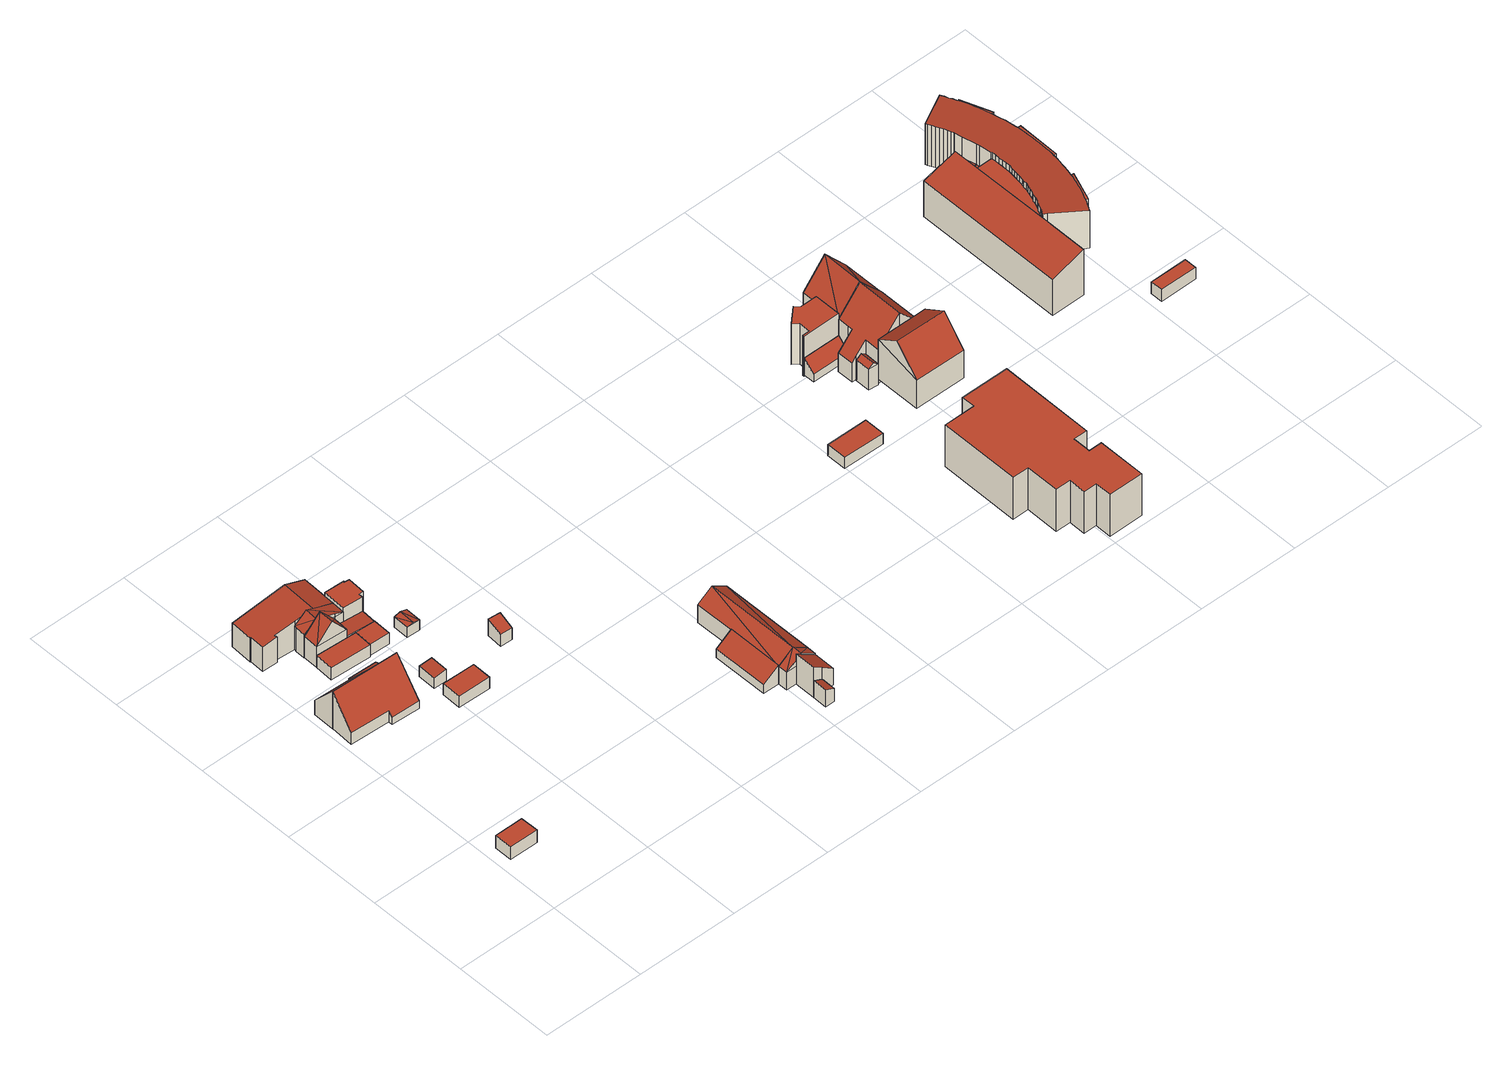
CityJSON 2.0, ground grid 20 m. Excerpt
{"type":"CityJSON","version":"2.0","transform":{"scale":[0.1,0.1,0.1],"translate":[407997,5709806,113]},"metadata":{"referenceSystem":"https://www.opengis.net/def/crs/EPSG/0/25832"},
"CityObjects":{
"building1":{"type":"Building","attributes":{"Gemeindeschluessel":"05978036","Geometrietyp2DReferenz":"3000","function":"31001_2460","roofType":"1000","measuredHeight":2.77},"geometry":[{"type":"MultiSurface","lod":"2","boundaries":[[[0,1,2,3]],[[1,4,5,2]],[[4,6,7,5]],[[6,0,3,7]],[[6,4,1,0]],[[3,2,5,7]]],"semantics":{"surfaces":[{"type":"WallSurface"},{"type":"RoofSurface"},{"type":"GroundSurface"}],"values":[0,0,0,0,1,2]}}]},
"building2":{"type":"Building","attributes":{"Gemeindeschluessel":"05978036","Geometrietyp2DReferenz":"3000","function":"31001_1000","roofType":"2100","measuredHeight":8.34},"geometry":[{"type":"MultiSurface","lod":"2","boundaries":[[[8,9,10,11]],[[9,12,13,10]],[[12,14,15,13]],[[14,16,17,15]],[[16,18,19,17]],[[18,8,11,19]],[[18,16,14,12,9,8]],[[11,10,13,15,17,19]]],"semantics":{"surfaces":[{"type":"WallSurface"},{"type":"RoofSurface"},{"type":"GroundSurface"}],"values":[0,0,0,0,0,0,1,2]}}]},
"building3":{"type":"Building","attributes":{"Gemeindeschluessel":"05978036","Geometrietyp2DReferenz":"3000","function":"31001_1000"},"children":["building3-1","building3-2"]},
"building3-1":{"type":"BuildingPart","attributes":{"roofType":"2100","measuredHeight":4.52},"parents":["building3"],"geometry":[{"type":"MultiSurface","lod":"2","boundaries":[[[20,21,22,23]],[[21,24,25,22]],[[26,27,28,29]],[[27,20,23,28]],[[27,26,24,21,20]],[[23,22,25,29,28]],[[26,29,25,24]]],"semantics":{"surfaces":[{"type":"WallSurface"},{"type":"RoofSurface"},{"type":"GroundSurface"},{"type":"ClosureSurface"}],"values":[0,0,0,0,1,2,3]}}]},
"building3-2":{"type":"BuildingPart","attributes":{"roofType":"2100","measuredHeight":8.38},"parents":["building3"],"geometry":[{"type":"MultiSurface","lod":"2","boundaries":[[[30,8,31,25,24]],[[8,32,33,31]],[[32,34,26,29,33]],[[32,8,30,34]],[[29,25,31,33]],[[24,26,34,30]],[[24,25,29,26]]],"semantics":{"surfaces":[{"type":"WallSurface"},{"type":"RoofSurface"},{"type":"GroundSurface"},{"type":"ClosureSurface"}],"values":[0,0,0,1,2,0,3]}}]},
"building4":{"type":"Building","attributes":{"Gemeindeschluessel":"05978036","Geometrietyp2DReferenz":"3000","function":"31001_2460","roofType":"1000","measuredHeight":2.67},"geometry":[{"type":"MultiSurface","lod":"2","boundaries":[[[35,36,37,38]],[[36,39,40,37]],[[39,41,42,40]],[[41,43,44,42]],[[43,35,38,44]],[[43,41,39,36,35]],[[38,37,40,42,44]]],"semantics":{"surfaces":[{"type":"WallSurface"},{"type":"RoofSurface"},{"type":"GroundSurface"}],"values":[0,0,0,0,0,1,2]}}]},
"building5":{"type":"Building","attributes":{"Gemeindeschluessel":"05978036","Geometrietyp2DReferenz":"3000","function":"31001_2460","roofType":"3100","measuredHeight":8.32},"geometry":[{"type":"MultiSurface","lod":"2","boundaries":[[[45,46,47,37]],[[46,48,49,47]],[[48,50,40,49]],[[50,45,37,40]],[[48,46,51]],[[45,50,52]],[[45,51,46]],[[51,45,52]],[[52,48,51]],[[48,52,50]],[[37,47,49,40]]],"semantics":{"surfaces":[{"type":"WallSurface"},{"type":"RoofSurface"},{"type":"GroundSurface"}],"values":[0,0,0,0,0,0,1,1,1,1,2]}}]},
"building6":{"type":"Building","attributes":{"Gemeindeschluessel":"05978036","Geometrietyp2DReferenz":"3000","function":"31001_1000"},"children":["building6-1","building6-2","building6-3","building6-4"]},
"building6-1":{"type":"BuildingPart","attributes":{"roofType":"3100","measuredHeight":7.25},"parents":["building6"],"geometry":[{"type":"MultiSurface","lod":"2","boundaries":[[[53,54,55,56,57]],[[54,58,59,55]],[[58,60,61,59]],[[62,63,64,65]],[[63,62,66,67]],[[60,66,62,68]],[[66,60,58,54]],[[53,67,66,54]],[[63,67,53]],[[69,56,55,59,61,70,71]],[[57,72,63,53]],[[56,69,72,57]],[[71,70,73,64]],[[70,61,60,73]],[[69,71,64,63,72]],[[68,62,65]],[[73,65,64]],[[60,68,65,73]]],"semantics":{"surfaces":[{"type":"WallSurface"},{"type":"RoofSurface"},{"type":"GroundSurface"},{"type":"ClosureSurface"}],"values":[0,0,0,1,1,1,1,0,0,2,0,3,3,3,3,0,3,3]}}]},
"building6-2":{"type":"BuildingPart","attributes":{"roofType":"1000","measuredHeight":5.99},"parents":["building6"],"geometry":[{"type":"MultiSurface","lod":"2","boundaries":[[[74,75,76,77]],[[75,78,79,76]],[[78,80,81,79]],[[80,82,83,81]],[[82,84,85,86,83]],[[87,74,77,88,89]],[[87,90,84,82,80,78,75,74]],[[77,76,79,81,83,86,69,71,88]],[[72,85,84,90,63]],[[69,86,85,72]],[[89,91,64,63,90,87]],[[71,69,72,63,64]],[[89,88,71,64,91]]],"semantics":{"surfaces":[{"type":"WallSurface"},{"type":"RoofSurface"},{"type":"GroundSurface"},{"type":"ClosureSurface"}],"values":[0,0,0,0,0,0,1,2,0,3,0,3,3]}}]},
"building6-3":{"type":"BuildingPart","attributes":{"roofType":"3100","measuredHeight":6.77},"parents":["building6"],"geometry":[{"type":"MultiSurface","lod":"2","boundaries":[[[92,93,94,95]],[[93,96,97,94]],[[96,98,99,97]],[[98,100,101,99]],[[100,102,103,101]],[[102,104,105,103]],[[104,89,88,105]],[[106,107,108,61,60]],[[107,92,95,108]],[[65,91,89,104,102]],[[102,100,98,96,93,92,107,106,68,65]],[[95,94,97,99,101,103,105,88,71,70,61,108]],[[88,89,91,64,71]],[[64,91,65]],[[70,71,64,73]],[[73,64,65]],[[106,60,68]],[[70,73,60,61]],[[60,73,65,68]]],"semantics":{"surfaces":[{"type":"WallSurface"},{"type":"RoofSurface"},{"type":"GroundSurface"},{"type":"ClosureSurface"}],"values":[0,0,0,0,0,0,0,0,0,1,1,2,3,0,3,3,0,3,3]}}]},
"building6-4":{"type":"BuildingPart","attributes":{"roofType":"2100","measuredHeight":3.22},"parents":["building6"],"geometry":[{"type":"MultiSurface","lod":"2","boundaries":[[[85,109,110,86]],[[109,111,112,110]],[[111,113,114,112]],[[113,57,56,114]],[[113,111,109,85,72,57]],[[56,69,86,110,112,114]],[[72,69,56,57]],[[85,86,69,72]]],"semantics":{"surfaces":[{"type":"WallSurface"},{"type":"RoofSurface"},{"type":"GroundSurface"},{"type":"ClosureSurface"}],"values":[0,0,0,0,1,2,3,3]}}]},
"building7":{"type":"Building","attributes":{"Gemeindeschluessel":"05978036","Geometrietyp2DReferenz":"3000","function":"31001_1310","roofType":"2100","measuredHeight":2.46},"geometry":[{"type":"MultiSurface","lod":"2","boundaries":[[[115,116,117,118]],[[116,119,120,117]],[[119,121,122,120]],[[121,115,118,122]],[[121,119,116,115]],[[118,117,120,122]]],"semantics":{"surfaces":[{"type":"WallSurface"},{"type":"RoofSurface"},{"type":"GroundSurface"}],"values":[0,0,0,0,1,2]}}]},
"building8":{"type":"Building","attributes":{"Gemeindeschluessel":"05978036","Geometrietyp2DReferenz":"3000","function":"31001_2460","roofType":"1000","measuredHeight":2.5},"geometry":[{"type":"MultiSurface","lod":"2","boundaries":[[[123,124,125,126]],[[124,127,128,125]],[[127,129,130,128]],[[129,123,126,130]],[[129,127,124,123]],[[126,125,128,130]]],"semantics":{"surfaces":[{"type":"WallSurface"},{"type":"RoofSurface"},{"type":"GroundSurface"}],"values":[0,0,0,0,1,2]}}]},
"building9":{"type":"Building","attributes":{"Gemeindeschluessel":"05978036","Geometrietyp2DReferenz":"3000","function":"31001_1310","roofType":"1000","measuredHeight":2.53},"geometry":[{"type":"MultiSurface","lod":"2","boundaries":[[[131,132,133,134]],[[132,135,136,133]],[[135,137,138,136]],[[137,131,134,138]],[[137,135,132,131]],[[134,133,136,138]]],"semantics":{"surfaces":[{"type":"WallSurface"},{"type":"RoofSurface"},{"type":"GroundSurface"}],"values":[0,0,0,0,1,2]}}]},
"building10":{"type":"Building","attributes":{"Gemeindeschluessel":"05978036","Geometrietyp2DReferenz":"3000","function":"31001_1310","roofType":"3100","measuredHeight":2.62},"geometry":[{"type":"MultiSurface","lod":"2","boundaries":[[[139,140,141,142]],[[140,143,144,141]],[[143,145,146,144]],[[145,139,142,146]],[[143,140,147]],[[139,145,148]],[[148,140,139]],[[140,148,147]],[[145,147,148]],[[147,145,143]],[[142,141,144,146]]],"semantics":{"surfaces":[{"type":"WallSurface"},{"type":"RoofSurface"},{"type":"GroundSurface"}],"values":[0,0,0,0,0,0,1,1,1,1,2]}}]},
"building11":{"type":"Building","attributes":{"Gemeindeschluessel":"05978036","Geometrietyp2DReferenz":"3000","function":"31001_1310","roofType":"2100","measuredHeight":3.73},"geometry":[{"type":"MultiSurface","lod":"2","boundaries":[[[149,150,151,152]],[[150,153,154,151]],[[153,155,156,154]],[[155,149,152,156]],[[155,153,150,149]],[[152,151,154,156]]],"semantics":{"surfaces":[{"type":"WallSurface"},{"type":"RoofSurface"},{"type":"GroundSurface"}],"values":[0,0,0,0,1,2]}}]},
"building12":{"type":"Building","attributes":{"Gemeindeschluessel":"05978036","Geometrietyp2DReferenz":"3000","function":"31001_3060"},"children":["building12-1","building12-2","building12-3","building12-4","building12-5"]},
"building12-1":{"type":"BuildingPart","attributes":{"roofType":"3100","measuredHeight":5.99},"parents":["building12"],"geometry":[{"type":"MultiSurface","lod":"2","boundaries":[[[157,158,159,160]],[[158,161,162,159]],[[161,163,164,162]],[[161,165,163]],[[165,161,166]],[[166,167,165]],[[167,166,158,157]],[[166,161,158]],[[164,168,160,159,162]],[[167,168,164,163]],[[160,168,167,157]],[[165,167,163]]],"semantics":{"surfaces":[{"type":"WallSurface"},{"type":"RoofSurface"},{"type":"GroundSurface"},{"type":"ClosureSurface"}],"values":[0,0,0,1,1,1,1,0,2,3,3,3]}}]},
"building12-2":{"type":"BuildingPart","attributes":{"roofType":"3100","measuredHeight":6.07},"parents":["building12"],"geometry":[{"type":"MultiSurface","lod":"2","boundaries":[[[169,170,171,164,163]],[[172,173,174,175]],[[173,167,168,174]],[[173,176,177,178,179]],[[179,167,173]],[[178,169,163]],[[163,179,178]],[[172,176,173]],[[168,164,171,175,174]],[[163,164,168,167]],[[180,170,169]],[[175,171,170,180,172]],[[178,177,180,169]],[[177,176,172,180]],[[167,179,163,165]],[[167,165,163]]],"semantics":{"surfaces":[{"type":"WallSurface"},{"type":"RoofSurface"},{"type":"GroundSurface"},{"type":"ClosureSurface"}],"values":[0,0,0,1,1,1,1,0,2,3,0,3,0,3,0,3]}}]},
"building12-3":{"type":"BuildingPart","attributes":{"roofType":"2100","measuredHeight":6.67},"parents":["building12"],"geometry":[{"type":"MultiSurface","lod":"2","boundaries":[[[170,181,182,171]],[[181,183,184,185,182]],[[186,187,176,172,175,188,189]],[[186,183,181,170,180,177,187]],[[175,171,182,185,188]],[[177,176,187]],[[170,171,175,172,180]],[[180,172,176,177]],[[189,184,183,186]],[[189,188,185,184]]],"semantics":{"surfaces":[{"type":"WallSurface"},{"type":"RoofSurface"},{"type":"GroundSurface"},{"type":"ClosureSurface"}],"values":[0,0,0,1,2,0,3,3,0,3]}}]},
"building12-4":{"type":"BuildingPart","attributes":{"roofType":"2100","measuredHeight":3.78},"parents":["building12"],"geometry":[{"type":"MultiSurface","lod":"2","boundaries":[[[184,190,191,185]],[[190,192,193,191]],[[192,189,188,193]],[[192,190,184,189]],[[188,185,191,193]],[[184,185,188,189]]],"semantics":{"surfaces":[{"type":"WallSurface"},{"type":"RoofSurface"},{"type":"GroundSurface"},{"type":"ClosureSurface"}],"values":[0,0,0,1,2,3]}}]},
"building12-5":{"type":"BuildingPart","attributes":{"roofType":"2100","measuredHeight":4.07},"parents":["building12"],"geometry":[{"type":"MultiSurface","lod":"2","boundaries":[[[194,195,196,168,167]],[[195,197,198,196]],[[197,199,157,160,198]],[[199,197,195,194]],[[168,196,198,160]],[[167,157,199,194]],[[167,168,160,157]]],"semantics":{"surfaces":[{"type":"WallSurface"},{"type":"RoofSurface"},{"type":"GroundSurface"},{"type":"ClosureSurface"}],"values":[0,0,0,1,2,0,3]}}]},
"building13":{"type":"Building","attributes":{"Gemeindeschluessel":"05978036","Geometrietyp2DReferenz":"3000","function":"31001_2460","roofType":"1000","measuredHeight":2.47},"geometry":[{"type":"MultiSurface","lod":"2","boundaries":[[[200,201,202,203]],[[201,204,205,202]],[[204,206,207,205]],[[206,200,203,207]],[[206,204,201,200]],[[203,202,205,207]]],"semantics":{"surfaces":[{"type":"WallSurface"},{"type":"RoofSurface"},{"type":"GroundSurface"}],"values":[0,0,0,0,1,2]}}]},
"building14":{"type":"Building","attributes":{"Gemeindeschluessel":"05978036","Geometrietyp2DReferenz":"3000","function":"31001_3060","roofType":"1000","measuredHeight":9.35},"geometry":[{"type":"MultiSurface","lod":"2","boundaries":[[[208,209,210,211]],[[209,212,213,210]],[[212,214,215,213]],[[214,216,217,215]],[[216,218,219,217]],[[218,220,221,219]],[[220,222,223,221]],[[222,224,225,223]],[[224,226,227,225]],[[226,228,229,227]],[[228,230,231,229]],[[230,232,233,231]],[[232,234,235,233]],[[234,236,237,235]],[[236,238,239,237]],[[238,208,211,239]],[[238,236,234,232,230,228,226,224,222,220,218,216,214,212,209,208]],[[211,210,213,215,217,219,221,223,225,227,229,231,233,235,237,239]]],"semantics":{"surfaces":[{"type":"WallSurface"},{"type":"RoofSurface"},{"type":"GroundSurface"}],"values":[0,0,0,0,0,0,0,0,0,0,0,0,0,0,0,0,1,2]}}]},
"building15":{"type":"Building","attributes":{"Gemeindeschluessel":"05978036","Geometrietyp2DReferenz":"3000","function":"31001_2460","roofType":"2100","measuredHeight":3.8},"geometry":[{"type":"MultiSurface","lod":"2","boundaries":[[[240,241,242,243]],[[241,244,245,242]],[[244,246,247,245]],[[246,240,243,247]],[[246,244,241,240]],[[243,242,245,247]]],"semantics":{"surfaces":[{"type":"WallSurface"},{"type":"RoofSurface"},{"type":"GroundSurface"}],"values":[0,0,0,0,1,2]}}]},
"building16":{"type":"Building","attributes":{"Gemeindeschluessel":"05978036","Geometrietyp2DReferenz":"3000","function":"51009_1610","roofType":"5000","measuredHeight":5.46},"geometry":[{"type":"MultiSurface","lod":"2","boundaries":[[[248,249,250,251]],[[249,252,253,250]],[[252,254,255,253]],[[254,248,251,255]],[[256,254,252]],[[257,256,252,249]],[[257,249,248]],[[256,257,248,254]],[[251,250,253,255]]],"semantics":{"surfaces":[{"type":"WallSurface"},{"type":"RoofSurface"},{"type":"GroundSurface"}],"values":[0,0,0,0,0,1,0,1,2]}}]},
"building17":{"type":"Building","attributes":{"Gemeindeschluessel":"05978036","Geometrietyp2DReferenz":"3000","function":"31001_1000","roofType":"3100","measuredHeight":11.7},"geometry":[{"type":"MultiSurface","lod":"2","boundaries":[[[258,259,260,261]],[[259,262,263,260]],[[262,264,265,263]],[[264,258,261,265]],[[262,259,266]],[[258,264,267]],[[259,258,267,266]],[[264,262,266,267]],[[261,260,263,265]]],"semantics":{"surfaces":[{"type":"WallSurface"},{"type":"RoofSurface"},{"type":"GroundSurface"}],"values":[0,0,0,0,0,0,1,1,2]}}]},
"building18":{"type":"Building","attributes":{"Gemeindeschluessel":"05978036","Geometrietyp2DReferenz":"3000","function":"31001_1000"},"children":["building18-1","building18-2"]},
"building18-1":{"type":"BuildingPart","attributes":{"roofType":"3100","measuredHeight":13.07},"parents":["building18"],"geometry":[{"type":"MultiSurface","lod":"2","boundaries":[[[268,269,270,271]],[[269,272,273,270]],[[272,274,275,273]],[[269,268,276]],[[274,272,277]],[[274,276,268,278]],[[276,274,277]],[[277,269,276]],[[269,277,272]],[[275,279,271,270,273]],[[271,279,278,268]],[[279,275,274,278]]],"semantics":{"surfaces":[{"type":"WallSurface"},{"type":"RoofSurface"},{"type":"GroundSurface"},{"type":"ClosureSurface"}],"values":[0,0,0,0,0,1,1,1,1,2,0,3]}}]},
"building18-2":{"type":"BuildingPart","attributes":{"roofType":"9999","measuredHeight":9},"parents":["building18"],"geometry":[{"type":"MultiSurface","lod":"2","boundaries":[[[280,281,282,283,284,285,286,287,288]],[[288,287,289,290]],[[287,286,291,289]],[[286,285,292,291]],[[285,284,293,292]],[[284,283,294,293]],[[283,282,278,279,294]],[[274,278,282,281]],[[281,280,295,275,274]],[[280,288,290,295]],[[275,279,278,274]],[[290,289,291,292,293,294,279,275,295]]],"semantics":{"surfaces":[{"type":"RoofSurface"},{"type":"WallSurface"},{"type":"GroundSurface"}],"values":[0,1,1,1,1,1,1,1,1,1,1,2]}}]},
"building19":{"type":"Building","attributes":{"Gemeindeschluessel":"05978036","Geometrietyp2DReferenz":"3000","function":"31001_1000","roofType":"3100","measuredHeight":12.66},"geometry":[{"type":"MultiSurface","lod":"2","boundaries":[[[296,297,298,299]],[[297,300,301,298]],[[300,302,303,301]],[[302,304,305,303]],[[304,306,307,305]],[[306,308,309,307]],[[308,310,311,309]],[[310,312,313,311]],[[312,314,247,313]],[[314,315,245,247]],[[315,316,317,245]],[[316,318,319,317]],[[318,320,321,319]],[[320,296,299,321]],[[316,315,314,312,310,308,306,304,302,300]],[[300,297,296,320,318,316]],[[299,298,301,303,305,307,309,311,313,247,245,317,319,321]]],"semantics":{"surfaces":[{"type":"WallSurface"},{"type":"RoofSurface"},{"type":"GroundSurface"}],"values":[0,0,0,0,0,0,0,0,0,0,0,0,0,0,1,1,2]}}]},
"building20":{"type":"Building","attributes":{"Gemeindeschluessel":"05978036","Geometrietyp2DReferenz":"3000","function":"31001_2500","roofType":"1000","measuredHeight":2.63},"geometry":[{"type":"MultiSurface","lod":"2","boundaries":[[[322,323,324,325]],[[323,326,327,324]],[[326,328,329,327]],[[328,322,325,329]],[[328,326,323,322]],[[325,324,327,329]]],"semantics":{"surfaces":[{"type":"WallSurface"},{"type":"RoofSurface"},{"type":"GroundSurface"}],"values":[0,0,0,0,1,2]}}]},
"building21":{"type":"Building","attributes":{"Gemeindeschluessel":"05978036","Geometrietyp2DReferenz":"3000","function":"31001_3050"},"children":["building21-1","building21-2","building21-3","building21-4","building21-5","building21-6","building21-7","building21-8"]},
"building21-1":{"type":"BuildingPart","attributes":{"roofType":"1000","measuredHeight":7.24},"parents":["building21"],"geometry":[{"type":"MultiSurface","lod":"2","boundaries":[[[330,331,332,333]],[[334,335,336,337,338,339,340,331,330,341,342,343,344,345,346,347,348,349,350,351,352,353,354,355,356,357,358,359]],[[360,361,362,363,364,365,366,367,368,369,370,371,372,373,374,375,376,377,378,333,332,379,380,381,382,383,384,385]],[[361,360,359,358]],[[362,361,358,357]],[[363,362,357,356]],[[364,363,356,355]],[[365,364,355,354]],[[366,365,354,353]],[[367,366,353,352]],[[368,367,352,351]],[[369,368,351,350]],[[370,369,350,349]],[[371,370,349,348]],[[372,371,348,347]],[[373,372,347,346]],[[374,373,346,345]],[[375,374,345,344]],[[376,375,344,343]],[[377,376,343,342]],[[378,377,342,341]],[[333,378,341,330]],[[379,332,331,340,386]],[[387,386,340,339]],[[387,380,379,386]],[[381,380,387,339,338]],[[382,381,338,337]],[[383,382,337,336]],[[384,383,336,335]],[[385,384,335,334]],[[360,385,334,359]]],"semantics":{"surfaces":[{"type":"WallSurface"},{"type":"RoofSurface"},{"type":"GroundSurface"},{"type":"ClosureSurface"}],"values":[0,1,2,3,3,3,3,3,3,3,3,3,3,3,3,3,3,3,3,3,3,3,3,0,3,3,3,3,3,3,3]}}]},
"building21-2":{"type":"BuildingPart","attributes":{"roofType":"1000","measuredHeight":7.63},"parents":["building21"],"geometry":[{"type":"MultiSurface","lod":"2","boundaries":[[[388,389,390,391]],[[389,392,393,390]],[[392,394,395,393]],[[396,397,398,399,400,401,402,394,392,389,388,403]],[[404,391,390,393,395,405,406,407,408,409,410,411]],[[391,404,403,388]],[[405,395,394,402]],[[406,405,402,401]],[[407,406,401,400]],[[408,407,400,399]],[[409,408,399,398]],[[410,409,398,397]],[[411,410,397,396]],[[404,411,396,403]]],"semantics":{"surfaces":[{"type":"WallSurface"},{"type":"RoofSurface"},{"type":"GroundSurface"},{"type":"ClosureSurface"}],"values":[0,0,0,1,2,3,0,3,3,3,3,3,3,3]}}]},
"building21-3":{"type":"BuildingPart","attributes":{"roofType":"1000","measuredHeight":4.07},"parents":["building21"],"geometry":[{"type":"MultiSurface","lod":"2","boundaries":[[[412,413,414,415]],[[416,417,418]],[[419,420,421,422]],[[420,423,424,421]],[[423,412,415,424]],[[423,420,419,416,425,426,413,412]],[[415,414,427,428,417,422,421,424]],[[427,414,413,426]],[[428,427,426,425,429]],[[418,429,425,416]],[[418,417,428,429]],[[422,417,416,419]]],"semantics":{"surfaces":[{"type":"WallSurface"},{"type":"RoofSurface"},{"type":"GroundSurface"},{"type":"ClosureSurface"}],"values":[0,0,0,0,0,1,2,3,3,0,3,3]}}]},
"building21-4":{"type":"BuildingPart","attributes":{"roofType":"1000","measuredHeight":7.63},"parents":["building21"],"geometry":[{"type":"MultiSurface","lod":"2","boundaries":[[[430,431,432,433]],[[431,434,435,432]],[[434,436,437,435]],[[434,431,430,438,439,440,441,442,443,444,445,446,447,448,436]],[[437,449,450,451,452,453,454,455,456,457,458,459,433,432,435]],[[449,437,436,448]],[[450,449,448,447]],[[451,450,447,446]],[[452,451,446,445]],[[453,452,445,444]],[[454,453,444,443]],[[455,454,443,442]],[[456,455,442,441]],[[457,456,441,440]],[[458,457,440,439]],[[459,458,439,438]],[[433,459,438,430]]],"semantics":{"surfaces":[{"type":"WallSurface"},{"type":"RoofSurface"},{"type":"GroundSurface"},{"type":"ClosureSurface"}],"values":[0,0,0,1,2,3,3,3,3,3,3,3,3,3,3,3,3]}}]},
"building21-5":{"type":"BuildingPart","attributes":{"roofType":"2100","measuredHeight":10.07},"parents":["building21"],"geometry":[{"type":"MultiSurface","lod":"2","boundaries":[[[460,418,417,416]],[[461,462,463,332,331]],[[462,464,465,463]],[[464,466,467,465]],[[466,468,421,467]],[[468,469,419,422,421]],[[468,466,464,462,461,460,469]],[[422,417,379,332,463,465,467,421]],[[416,419,469,460]],[[416,417,422,419]],[[331,340,386,418,460,461]],[[331,332,379,386,340]],[[386,379,417,418]]],"semantics":{"surfaces":[{"type":"WallSurface"},{"type":"RoofSurface"},{"type":"GroundSurface"},{"type":"ClosureSurface"}],"values":[0,0,0,0,0,0,1,2,0,3,0,3,3]}}]},
"building21-6":{"type":"BuildingPart","attributes":{"roofType":"1000","measuredHeight":7.64},"parents":["building21"],"geometry":[{"type":"MultiSurface","lod":"2","boundaries":[[[470,471,472,473]],[[474,475,476,477]],[[475,470,473,476]],[[475,474,478,479,480,481,482,483,484,471,470]],[[473,472,485,486,487,488,489,490,491,477,476]],[[485,472,471,484]],[[486,485,484,483]],[[487,486,483,482]],[[488,487,482,481]],[[489,488,481,480]],[[490,489,480,479]],[[491,490,479,478]],[[477,491,478,474]]],"semantics":{"surfaces":[{"type":"WallSurface"},{"type":"RoofSurface"},{"type":"GroundSurface"},{"type":"ClosureSurface"}],"values":[0,0,0,1,2,3,3,3,3,3,3,3,3]}}]},
"building21-7":{"type":"BuildingPart","attributes":{"roofType":"1000","measuredHeight":4.02},"parents":["building21"],"geometry":[{"type":"MultiSurface","lod":"2","boundaries":[[[492,387,380,493]],[[418,386,387,492,494,429]],[[428,495,493,380,379,417]],[[495,428,429,494]],[[493,495,494,492]],[[379,380,387,386]],[[417,379,386,418]],[[428,417,418,429]]],"semantics":{"surfaces":[{"type":"WallSurface"},{"type":"RoofSurface"},{"type":"GroundSurface"},{"type":"ClosureSurface"}],"values":[0,1,2,3,3,3,3,3]}}]},
"building21-8":{"type":"BuildingPart","attributes":{"roofType":"2100","measuredHeight":9.12},"parents":["building21"],"geometry":[{"type":"MultiSurface","lod":"2","boundaries":[[[496,497,498,437,436]],[[497,499,500,498]],[[499,501,502,500]],[[501,503,504,502]],[[503,505,506,504]],[[505,507,508,506]],[[507,509,510,508]],[[509,511,474,477,510]],[[512,513,514,472,471]],[[513,515,516,514]],[[515,517,518,516]],[[517,519,520,518]],[[519,521,522,520]],[[521,523,524,522]],[[523,525,330,333,524]],[[526,527,415,414,413]],[[527,528,529,415]],[[528,530,531,529]],[[530,532,533,531]],[[532,534,535,533]],[[534,536,537,535]],[[536,538,539,537]],[[538,540,541,539]],[[540,542,543,541]],[[542,544,545,543]],[[544,546,547,545]],[[546,548,549,547]],[[548,550,551,549]],[[550,552,391,551]],[[552,388,391]],[[553,554,395,405,402]],[[554,555,556,395]],[[555,557,558,556]],[[557,559,560,558]],[[559,561,562,560]],[[561,563,564,562]],[[563,565,566,564]],[[565,567,568,566]],[[567,569,430,433,568]],[[445,444,443,442,441,440,439,438,569,567,565,563,561,559,557,555,554,553,570,571,572,573,574,575,576,552,550,548,546,544,542,540,538,536,534,532,530,528,527,526,577,578,579,580,581,582,583,584,585,586,587,588,589,590,591,592,593,594,595,596,597,598,599,600,601,602,603,604,525,523,521,519,517,515,513,512,605,606,607,608,609,610,611,511,509,507,505,503,501,499,497,496,612,447,446]],[[451,450,449,437,498,500,502,504,506,508,510,477,491,490,489,488,487,486,485,472,514,516,518,520,522,524,333,378,377,376,375,374,373,372,371,370,369,368,367,366,365,364,363,362,361,360,385,384,383,382,381,380,493,495,428,427,414,415,529,531,533,535,537,539,541,543,545,547,549,551,391,404,411,410,409,408,407,406,405,395,556,558,560,562,564,566,568,433,459,458,457,456,455,454,453,452]],[[447,450,451,446]],[[448,447,612]],[[448,449,450,447]],[[436,448,612,496]],[[436,437,449,448]],[[478,474,511,611]],[[478,491,477,474]],[[479,478,611,610]],[[479,490,491,478]],[[480,479,610,609]],[[480,489,490,479]],[[481,480,609,608]],[[481,488,489,480]],[[482,481,608,607]],[[482,487,488,481]],[[483,482,607,606]],[[483,486,487,482]],[[484,483,606,605]],[[484,485,486,483]],[[471,484,605,512]],[[471,472,485,484]],[[341,330,525,604]],[[341,378,333,330]],[[603,342,341,604]],[[342,377,378,341]],[[602,343,342,603]],[[343,376,377,342]],[[601,344,343,602]],[[344,375,376,343]],[[600,345,344,601]],[[345,374,375,344]],[[599,346,345,600]],[[346,373,374,345]],[[598,347,346,599]],[[347,372,373,346]],[[597,348,347,598]],[[348,371,372,347]],[[596,349,348,597]],[[349,370,371,348]],[[595,350,349,596]],[[350,369,370,349]],[[594,351,350,595]],[[351,368,369,350]],[[593,352,351,594]],[[352,367,368,351]],[[592,353,352,593]],[[353,366,367,352]],[[591,354,353,592]],[[354,365,366,353]],[[590,355,354,591]],[[355,364,365,354]],[[589,356,355,590]],[[356,363,364,355]],[[588,357,356,589]],[[357,362,363,356]],[[587,358,357,588]],[[358,361,362,357]],[[586,359,358,587]],[[359,360,361,358]],[[585,334,359,586]],[[334,385,360,359]],[[584,335,334,585]],[[335,384,385,334]],[[336,335,584,583]],[[336,383,384,335]],[[337,336,583,582]],[[337,382,383,336]],[[338,337,582,581]],[[338,381,382,337]],[[493,380,339,338,581,580,492]],[[380,381,338,339]],[[494,492,580,579]],[[494,495,493,492]],[[429,494,579,578,425]],[[429,428,495,494]],[[426,425,578,577]],[[426,427,428,429,425]],[[413,426,577,526]],[[413,414,427,426]],[[576,403,388,552]],[[403,404,391,388]],[[575,396,403,576]],[[396,411,404,403]],[[574,397,396,575]],[[397,410,411,396]],[[573,398,397,574]],[[398,409,410,397]],[[572,399,398,573]],[[399,408,409,398]],[[571,400,399,572]],[[400,407,408,399]],[[570,401,400,571]],[[401,406,407,400]],[[553,402,401,570]],[[402,405,406,401]],[[438,430,569]],[[438,459,433,430]],[[439,458,459,438]],[[440,457,458,439]],[[441,456,457,440]],[[442,455,456,441]],[[443,454,455,442]],[[444,453,454,443]],[[445,452,453,444]],[[446,451,452,445]]],"semantics":{"surfaces":[{"type":"WallSurface"},{"type":"RoofSurface"},{"type":"GroundSurface"},{"type":"ClosureSurface"}],"values":[0,0,0,0,0,0,0,0,0,0,0,0,0,0,0,0,0,0,0,0,0,0,0,0,0,0,0,0,0,0,0,0,0,0,0,0,0,0,0,1,2,3,0,3,0,3,0,3,0,3,0,3,0,3,0,3,0,3,0,3,0,3,0,3,0,3,0,3,0,3,0,3,0,3,0,3,0,3,0,3,0,3,0,3,0,3,0,3,0,3,0,3,0,3,0,3,0,3,0,3,0,3,0,3,0,3,0,3,0,3,0,3,0,3,0,3,0,3,0,3,0,3,0,3,0,3,0,3,0,3,0,3,0,3,0,3,0,3,3,3,3,3,3,3,3,3]}}]}
},
"vertices":[
[14,116,46],[14,151,46],[14,151,18],[14,116,18],[69,151,46],[69,151,18],[70,116,46],[70,116,18],
[11,527,92],[144,522,92],[144,522,9],[11,527,9],[142,468,25],[142,468,9],[86,470,25],[86,470,9],[86,478,34],[86,478,9],[9,481,34],[9,481,9],
[146,573,32],[144,522,53],[144,522,8],[146,573,8],[88,524,53],[88,524,8],[90,567,35],[90,575,32],[90,575,8],[90,567,8],
[88,524,92],[11,527,8],[13,570,39],[13,570,8],[90,567,39],
[85,610,33],[87,646,33],[87,646,6],[85,610,6],[148,643,33],[148,643,6],[167,642,33],[167,642,6],[165,606,33],[165,606,6],
[87,646,52],[88,676,52],[88,676,6],[150,673,52],[150,673,6],[148,643,52],[119,674,89],[118,644,89],
[150,673,56],[88,676,56],[88,676,4],[150,673,4],[150,673,36],[89,696,56],[89,696,4],[90,701,56],[90,701,4],[114,700,76],[168,672,56],[169,697,56],[128,699,71],[113,674,76],[150,673,63],[104,700,68],[168,672,4],[128,699,4],[169,697,4],[168,672,35],[128,699,56],
[209,716,64],[208,714,64],[208,714,4],[209,716,4],[218,713,64],[218,713,4],[216,678,64],[216,678,4],[207,678,64],[207,678,4],[207,670,64],[207,670,33],[207,670,4],[170,718,64],[170,718,4],[170,718,56],[168,672,64],[169,697,57],
[50,698,61],[20,699,57],[20,699,4],[50,698,4],[21,728,57],[21,728,4],[20,728,56],[20,728,4],[22,772,56],[22,772,4],[131,768,71],[131,768,4],[172,766,56],[172,766,4],[90,701,66],[50,703,61],[50,703,4],
[205,640,33],[205,640,4],[167,642,35],[167,642,4],[148,643,36],[148,643,4],
[215,484,34],[189,484,32],[189,484,9],[215,484,9],[190,520,32],[190,520,9],[216,519,34],[216,519,9],
[189,463,36],[253,462,36],[253,462,11],[189,463,11],[252,424,36],[252,424,11],[188,425,36],[188,425,11],
[165,606,34],[167,642,34],[167,642,9],[165,606,9],[205,640,34],[205,640,9],[204,605,34],[204,605,9],
[260,625,34],[259,594,34],[259,594,11],[260,625,11],[233,595,34],[233,595,11],[234,626,34],[234,626,11],[246,594,37],[247,626,37],
[351,507,52],[349,477,41],[349,477,15],[351,507,15],[326,478,41],[326,478,15],[328,509,52],[328,509,15],
[586,225,61],[585,302,61],[585,302,22],[586,225,22],[647,302,61],[647,302,22],[648,115,61],[648,115,22],[617,115,82],[616,302,82],[586,115,61],[586,115,22],
[648,97,61],[648,97,59],[648,97,22],[606,96,61],[586,96,61],[586,96,22],[606,96,22],[606,96,75],[616,96,82],[617,96,83],[617,115,83],[645,97,61],
[648,55,59],[648,55,22],[624,55,77],[624,55,51],[624,55,22],[606,55,89],[606,96,89],[606,55,22],[606,55,60],
[624,27,51],[624,27,22],[606,27,60],[606,27,22],
[586,115,63],[554,115,41],[554,115,22],[554,225,41],[554,225,22],[586,225,63],
[989,438,44],[1070,438,44],[1070,438,20],[989,438,20],[1070,398,44],[1070,398,20],[989,399,44],[989,399,20],
[1136,67,117],[1136,133,117],[1136,133,24],[1136,67,24],[1104,133,117],[1104,133,24],[1105,292,117],[1105,292,24],[1166,292,117],[1166,292,24],[1166,318,117],[1166,318,24],[1261,318,117],[1261,318,24],[1260,131,117],[1260,131,24],[1233,131,117],[1233,131,24],[1233,96,117],[1233,96,24],[1259,96,117],[1259,96,24],[1259,2,117],[1259,2,24],[1191,2,117],[1191,2,24],[1191,34,117],[1191,34,24],[1165,34,117],[1165,34,24],[1166,67,117],[1166,67,24],
[1089,580,28],[1089,602,49],[1089,602,11],[1089,580,11],[1163,602,49],[1163,602,11],[1163,580,28],[1163,580,11],
[1143,539,54],[1163,539,54],[1163,539,8],[1143,539,8],[1162,509,54],[1162,509,8],[1143,510,54],[1143,510,8],[1153,510,62],[1153,539,62],
[1162,509,109],[1262,509,109],[1262,509,21],[1162,509,21],[1262,419,83],[1262,419,21],[1162,420,83],[1162,420,21],[1262,464,138],[1162,465,138],
[1163,684,84],[1254,684,84],[1254,684,7],[1163,684,7],[1254,602,84],[1254,602,7],[1163,602,84],[1163,602,7],[1209,684,138],[1208,602,138],[1163,654,84],[1163,654,7],
[1089,602,97],[1163,602,97],[1163,654,97],[1129,654,97],[1121,662,97],[1093,636,97],[1103,627,97],[1103,605,97],[1089,605,97],[1103,605,7],[1089,605,7],[1103,627,7],[1093,636,7],[1121,662,7],[1129,654,7],[1089,602,7],
[1262,517,76],[1262,509,76],[1262,509,11],[1262,517,11],[1208,509,137],[1208,509,11],[1162,509,85],[1162,509,11],[1163,539,85],[1163,539,11],[1143,539,63],[1143,539,11],[1134,539,52],[1134,539,11],[1134,571,52],[1134,571,11],[1163,571,85],[1163,571,11],[1163,580,85],[1163,602,85],[1208,602,137],[1208,602,11],[1254,602,85],[1254,602,11],[1254,517,85],[1254,517,11],
[1609,360,44],[1682,360,44],[1682,360,18],[1609,360,18],[1682,336,44],[1682,336,18],[1609,336,44],[1609,336,18],
[1551,538,86],[1532,510,86],[1532,510,13],[1551,538,13],[1582,668,86],[1582,676,86],[1582,684,86],[1582,692,86],[1582,700,86],[1582,701,86],[1531,701,86],[1544,542,86],[1545,543,86],[1549,550,86],[1553,557,86],[1556,565,86],[1560,572,86],[1563,579,86],[1565,586,86],[1568,592,86],[1570,599,86],[1572,606,86],[1574,612,86],[1575,619,86],[1577,625,86],[1578,632,86],[1579,639,86],[1580,646,86],[1581,653,86],[1582,660,86],[1582,660,13],[1581,653,13],[1580,646,13],[1579,639,13],[1578,632,13],[1577,625,13],[1575,619,13],[1574,612,13],[1572,606,13],[1570,599,13],[1568,592,13],[1565,586,13],[1563,579,13],[1560,572,13],[1556,565,13],[1553,557,13],[1549,550,13],[1545,543,13],[1544,542,13],[1531,701,13],[1582,701,13],[1582,700,13],[1582,692,13],[1582,684,13],[1582,676,13],[1582,668,13],[1531,701,53],[1582,701,53],
[1624,827,90],[1630,830,90],[1630,830,13],[1624,827,13],[1651,772,90],[1651,772,13],[1646,770,90],[1646,770,13],[1631,813,90],[1634,806,90],[1636,799,90],[1639,792,90],[1641,785,90],[1643,778,90],[1645,771,90],[1628,820,90],[1628,820,13],[1645,771,13],[1643,778,13],[1641,785,13],[1639,792,13],[1636,799,13],[1634,806,13],[1631,813,13],
[1566,772,54],[1566,771,54],[1566,771,13],[1566,772,13],[1531,731,54],[1531,731,13],[1531,731,53],[1500,731,54],[1500,732,54],[1500,732,13],[1500,731,13],[1500,749,54],[1500,749,13],[1577,731,54],[1570,757,54],[1570,757,13],[1577,731,13],[1577,731,53],
[1656,721,90],[1662,721,90],[1662,721,13],[1656,721,13],[1661,637,90],[1661,637,13],[1655,638,90],[1655,638,13],[1656,718,90],[1657,710,90],[1657,702,90],[1658,694,90],[1658,687,90],[1658,679,90],[1658,672,90],[1658,664,90],[1657,657,90],[1657,649,90],[1656,641,90],[1656,641,13],[1657,649,13],[1657,657,13],[1658,664,13],[1658,672,13],[1658,679,13],[1658,687,13],[1658,694,13],[1657,702,13],[1657,710,13],[1656,718,13],
[1531,731,114],[1532,510,114],[1532,433,114],[1532,433,13],[1465,433,92],[1465,433,13],[1465,732,92],[1465,732,13],[1500,732,104],[1500,731,104],
[1630,529,90],[1624,532,90],[1624,532,13],[1630,529,13],[1645,588,90],[1651,586,90],[1651,586,13],[1645,588,13],[1644,581,90],[1641,574,90],[1639,567,90],[1636,559,90],[1634,552,90],[1631,545,90],[1627,538,90],[1627,538,13],[1631,545,13],[1634,552,13],[1636,559,13],[1639,567,13],[1641,574,13],[1644,581,13],
[1581,701,53],[1581,701,13],[1578,725,53],[1578,725,13],
[1655,638,91],[1655,636,91],[1655,636,13],[1654,628,91],[1654,628,13],[1653,620,91],[1653,620,13],[1651,613,91],[1651,613,13],[1650,606,91],[1650,606,13],[1648,598,91],[1648,598,13],[1646,590,92],[1646,590,13],[1645,588,92],[1624,532,94],[1624,531,94],[1624,531,13],[1621,524,95],[1621,524,13],[1617,518,95],[1617,518,13],[1614,512,96],[1614,512,13],[1610,505,96],[1610,505,13],[1610,504,96],[1610,504,13],[1551,538,104],[1566,771,102],[1566,772,102],[1564,776,102],[1564,776,13],[1562,782,102],[1562,782,13],[1559,788,103],[1559,788,13],[1556,794,103],[1556,794,13],[1553,800,103],[1553,800,13],[1550,806,104],[1550,806,13],[1547,812,104],[1547,812,13],[1545,816,104],[1545,816,13],[1610,853,96],[1610,853,13],[1614,847,96],[1614,847,13],[1617,840,95],[1617,840,13],[1621,834,95],[1621,834,13],[1624,827,94],[1645,771,92],[1646,770,92],[1646,768,92],[1646,768,13],[1648,760,91],[1648,760,13],[1650,753,91],[1650,753,13],[1652,746,91],[1652,746,13],[1653,738,91],[1653,738,13],[1654,731,91],[1654,731,13],[1655,724,91],[1655,724,13],[1656,721,91],[1643,778,92],[1641,785,92],[1639,792,93],[1636,799,93],[1634,806,93],[1631,813,94],[1628,820,94],[1570,757,101],[1577,731,100],[1578,725,100],[1581,701,100],[1582,700,100],[1582,692,100],[1582,684,100],[1582,676,100],[1582,668,100],[1582,660,100],[1581,653,100],[1580,646,100],[1579,639,100],[1578,632,100],[1577,625,100],[1575,619,101],[1574,612,101],[1572,606,101],[1570,599,101],[1568,592,102],[1565,586,102],[1563,579,102],[1560,572,103],[1556,565,103],[1553,557,103],[1549,550,104],[1545,543,104],[1544,542,104],[1627,538,94],[1631,545,94],[1634,552,93],[1636,559,93],[1639,567,93],[1641,574,92],[1644,581,92],[1656,641,91]
]}
